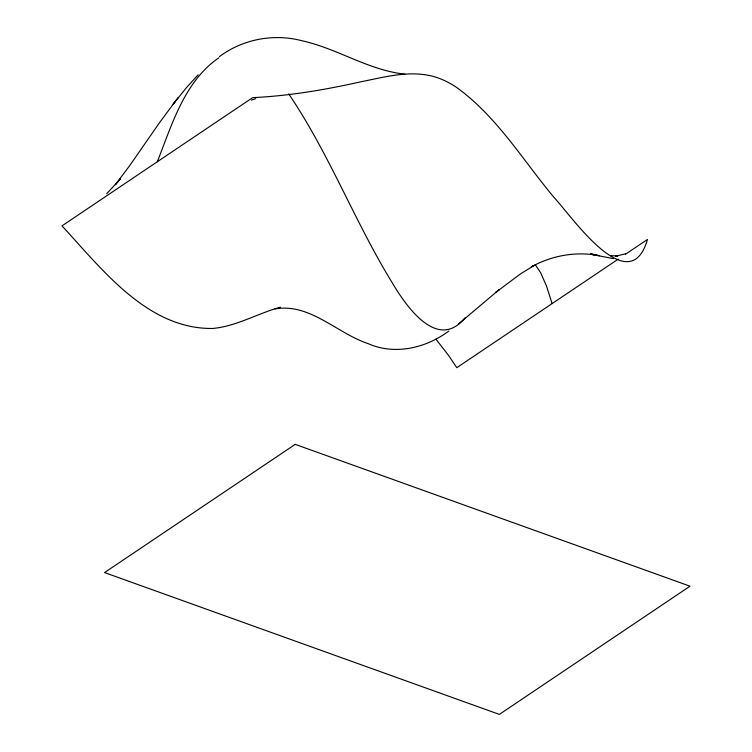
<?xml version="1.0" encoding="UTF-8"?>
<svg xmlns="http://www.w3.org/2000/svg" width="752" height="752" viewBox="0 0 752 752"><rect width="100%" height="100%" fill="white"/><g stroke="black" fill="none" stroke-linecap="round" stroke-linejoin="round"><path stroke-width="1.13" d="M157.309 161.755C171.954 124.729 184.343 81.545 218.804 57.81M178.29 97.384L173.176 104.171L186.693 87.335L198.133 74.89M175.263 101.426L159.574 122.623L129.447 165.976L115.376 184.701L120.461 178.835L106.681 193.725M465.037 317.823C437.382 351.673 406.136 306.102 392.516 283.26C354.765 221.887 329.216 153.634 288.721 93.906M458.344 324.093L499.356 289.473L495.963 292.265L520.017 274.207L534.418 265.296L531.673 266.669C552.212 255.426 576.333 251.14 599.391 255.689L590.489 254.138L613.35 258.622M618.21 259.139L456.793 367.69L448.436 355.245L435.859 339.096M625.438 254.27L647.444 239.484C629.574 301.449 571.435 215.871 554.045 197.466C522.48 159.697 496.376 115.676 455.627 86.753A86.959 53.129 56.1 0 0 435.342 77.014C410.648 69.616 384.921 77.024 360.499 81.874C325.005 89.817 289.012 95.936 252.634 97.647L61.993 225.863C102.046 269.16 147.42 329.263 212.684 328.474C236.56 326.265 257.532 313.471 280.374 307.201M219.462 56.626C242.877 39.038 274.029 33.285 302.266 40.815C337.535 48.636 368.583 70.256 404.877 74.157M448.897 331.002C426.027 348.073 394.95 355.508 368.057 343.608C336.811 333.211 309.852 302.793 274.95 308.931M625.495 253.8L615.7 256.216L617.674 255.859L610.662 255.699M251.328 100.138L255.736 98.634M591.034 253.847L592.971 254.026M535.311 264.704L540.594 272.656L546.394 285.751L552.118 303.582M295.207 444.357L104.556 572.573L499.366 714.4L690.007 586.193L295.207 444.357"/></g></svg>
